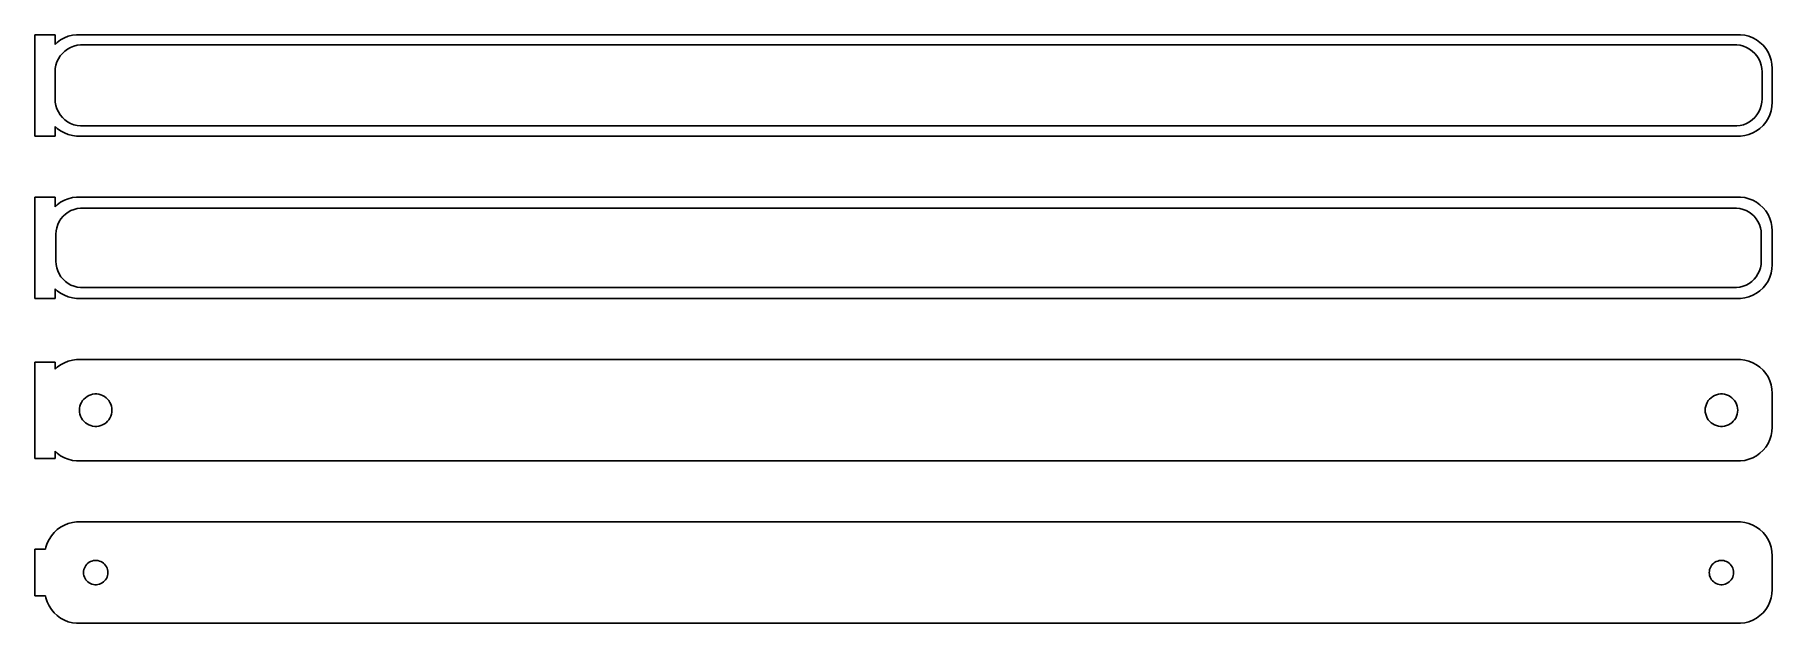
# Model space of a CAD drawing. Header units: metres. Extents: x -129 to 128, y 65 to 151.
import ezdxf

# ---------------------------------------------------------------- set-up
doc = ezdxf.new("R2010")
doc.units = ezdxf.units.M

msp = doc.modelspace()

# ---------------------------------------------------------------- linework, layer by layer
for p, q in [((-126, 151.49), (-129, 151.49)), ((-129, 151.49), (-129, 136.51)), ((-126, 150.059), (-126, 151.49)), ((-123.437, 151.411), (-124.045, 151.255)), ((-122.814, 151.49), (-123.437, 151.411)), ((122.814, 151.49), (-122.814, 151.49)), ((123.437, 151.411), (122.814, 151.49)), ((124.045, 151.255), (123.437, 151.411)), ((-125.687, 150.353), (-126, 150.059)), ((-125.179, 150.722), (-125.687, 150.353)), ((-124.629, 151.024), (-125.179, 150.722)), ((-124.916, 148.738), (-124.55, 149.082)), ((-124.045, 151.255), (-124.629, 151.024)), ((-124.55, 149.082), (-124.143, 149.377)), ((-124.143, 149.377), (-123.703, 149.619)), ((-123.703, 149.619), (-123.236, 149.804)), ((-123.236, 149.804), (-122.75, 149.929)), ((-122.75, 149.929), (-122.251, 149.992)), ((-122.251, 149.992), (122.251, 149.992)), ((122.251, 149.992), (122.75, 149.929)), ((122.75, 149.929), (123.236, 149.804)), ((123.236, 149.804), (123.703, 149.619)), ((123.703, 149.619), (124.143, 149.377)), ((124.629, 151.024), (124.045, 151.255)), ((124.143, 149.377), (124.55, 149.082)), ((124.55, 149.082), (124.916, 148.738)), ((125.179, 150.722), (124.629, 151.024)), ((125.687, 150.353), (125.179, 150.722)), ((126.145, 149.923), (125.687, 150.353)), ((126.545, 149.439), (126.145, 149.923)), ((126.882, 148.909), (126.545, 149.439)), ((127.149, 148.341), (126.882, 148.909)), ((-126, 146), (-125.968, 146.501)), ((-125.968, 146.501), (-125.874, 146.995)), ((-125.874, 146.995), (-125.719, 147.472)), ((-125.719, 147.472), (-125.505, 147.927)), ((-125.505, 147.927), (-125.236, 148.351)), ((-125.236, 148.351), (-124.916, 148.738)), ((124.916, 148.738), (125.236, 148.351)), ((125.236, 148.351), (125.505, 147.927)), ((125.505, 147.927), (125.719, 147.472)), ((125.719, 147.472), (125.874, 146.995)), ((125.874, 146.995), (125.968, 146.501)), ((125.968, 146.501), (126, 146)), ((127.343, 147.743), (127.149, 148.341)), ((127.461, 147.127), (127.343, 147.743)), ((127.5, 146.5), (127.461, 147.127)), ((127.5, 141.5), (127.5, 146.5)), ((-126, 142), (-126, 146)), ((126, 146), (126, 142)), ((-125.968, 141.499), (-126, 142)), ((-125.874, 141.005), (-125.968, 141.499)), ((125.968, 141.499), (125.874, 141.005)), ((126, 142), (125.968, 141.499)), ((127.461, 140.873), (127.5, 141.5)), ((-125.719, 140.528), (-125.874, 141.005)), ((-125.505, 140.073), (-125.719, 140.528)), ((-125.236, 139.649), (-125.505, 140.073)), ((-124.916, 139.262), (-125.236, 139.649)), ((-124.55, 138.918), (-124.916, 139.262)), ((-124.143, 138.623), (-124.55, 138.918)), ((-123.703, 138.381), (-124.143, 138.623)), ((124.143, 138.623), (123.703, 138.381)), ((124.55, 138.918), (124.143, 138.623)), ((124.916, 139.262), (124.55, 138.918)), ((125.236, 139.649), (124.916, 139.262)), ((125.505, 140.073), (125.236, 139.649)), ((125.719, 140.528), (125.505, 140.073)), ((125.874, 141.005), (125.719, 140.528)), ((126.145, 138.077), (126.545, 138.561)), ((126.545, 138.561), (126.882, 139.091)), ((126.882, 139.091), (127.149, 139.659)), ((127.149, 139.659), (127.343, 140.257)), ((127.343, 140.257), (127.461, 140.873)), ((-129, 136.51), (-126, 136.51)), ((-126, 137.941), (-125.687, 137.647)), ((-126, 136.51), (-126, 137.941)), ((-125.687, 137.647), (-125.179, 137.278)), ((-125.179, 137.278), (-124.629, 136.976)), ((-124.629, 136.976), (-124.045, 136.745)), ((-124.045, 136.745), (-123.437, 136.589)), ((-123.236, 138.196), (-123.703, 138.381)), ((-123.437, 136.589), (-122.814, 136.51)), ((-122.75, 138.071), (-123.236, 138.196)), ((-122.814, 136.51), (122.814, 136.51)), ((-122.251, 138.008), (-122.75, 138.071)), ((122.251, 138.008), (-122.251, 138.008)), ((122.75, 138.071), (122.251, 138.008)), ((123.236, 138.196), (122.75, 138.071)), ((122.814, 136.51), (123.437, 136.589)), ((123.703, 138.381), (123.236, 138.196)), ((123.437, 136.589), (124.045, 136.745)), ((124.045, 136.745), (124.629, 136.976)), ((124.629, 136.976), (125.179, 137.278)), ((125.179, 137.278), (125.687, 137.647)), ((125.687, 137.647), (126.145, 138.077)), ((-126, 127.49), (-129, 127.49)), ((-129, 127.49), (-129, 112.51)), ((-126, 126.059), (-126, 127.49)), ((-125.687, 126.353), (-126, 126.059)), ((-125.179, 126.722), (-125.687, 126.353)), ((-124.629, 127.024), (-125.179, 126.722)), ((-124.045, 127.255), (-124.629, 127.024)), ((-123.437, 127.411), (-124.045, 127.255)), ((-122.814, 127.49), (-123.437, 127.411)), ((-123.197, 125.683), (-122.726, 125.804)), ((122.814, 127.49), (-122.814, 127.49)), ((-122.726, 125.804), (-122.243, 125.865)), ((-122.243, 125.865), (122.243, 125.865)), ((122.243, 125.865), (122.726, 125.804)), ((122.726, 125.804), (123.197, 125.683)), ((123.437, 127.411), (122.814, 127.49)), ((124.045, 127.255), (123.437, 127.411)), ((124.629, 127.024), (124.045, 127.255)), ((125.179, 126.722), (124.629, 127.024)), ((125.687, 126.353), (125.179, 126.722)), ((126.145, 125.923), (125.687, 126.353)), ((126.545, 125.439), (126.145, 125.923)), ((-125.751, 122.963), (-125.601, 123.426)), ((-125.601, 123.426), (-125.394, 123.866)), ((-125.394, 123.866), (-125.133, 124.276)), ((-125.133, 124.276), (-124.823, 124.651)), ((-124.823, 124.651), (-124.469, 124.984)), ((-124.469, 124.984), (-124.075, 125.27)), ((-124.075, 125.27), (-123.649, 125.504)), ((-123.649, 125.504), (-123.197, 125.683)), ((123.197, 125.683), (123.649, 125.504)), ((123.649, 125.504), (124.075, 125.27)), ((124.075, 125.27), (124.469, 124.984)), ((124.469, 124.984), (124.823, 124.651)), ((124.823, 124.651), (125.133, 124.276)), ((125.133, 124.276), (125.394, 123.866)), ((125.394, 123.866), (125.601, 123.426)), ((125.601, 123.426), (125.751, 122.963)), ((126.882, 124.909), (126.545, 125.439)), ((127.149, 124.341), (126.882, 124.909)), ((127.343, 123.743), (127.149, 124.341)), ((127.461, 123.127), (127.343, 123.743)), ((127.5, 122.5), (127.461, 123.127)), ((-125.873, 122), (-125.842, 122.485)), ((-125.873, 118), (-125.873, 122)), ((-125.842, 122.485), (-125.751, 122.963)), ((125.751, 122.963), (125.842, 122.485)), ((125.842, 122.485), (125.873, 122)), ((125.873, 122), (125.873, 118)), ((127.5, 117.5), (127.5, 122.5)), ((-125.842, 117.515), (-125.873, 118)), ((125.873, 118), (125.842, 117.515)), ((-125.751, 117.037), (-125.842, 117.515)), ((-125.601, 116.574), (-125.751, 117.037)), ((-125.394, 116.134), (-125.601, 116.574)), ((-125.133, 115.724), (-125.394, 116.134)), ((-124.823, 115.349), (-125.133, 115.724)), ((125.133, 115.724), (124.823, 115.349)), ((125.394, 116.134), (125.133, 115.724)), ((125.601, 116.574), (125.394, 116.134)), ((125.751, 117.037), (125.601, 116.574)), ((125.842, 117.515), (125.751, 117.037)), ((126.882, 115.091), (127.149, 115.659)), ((127.149, 115.659), (127.343, 116.257)), ((127.343, 116.257), (127.461, 116.873)), ((127.461, 116.873), (127.5, 117.5)), ((-126, 113.941), (-125.687, 113.647)), ((-126, 112.51), (-126, 113.941)), ((-125.687, 113.647), (-125.179, 113.278)), ((-125.179, 113.278), (-124.629, 112.976)), ((-124.469, 115.016), (-124.823, 115.349)), ((-124.629, 112.976), (-124.045, 112.745)), ((-124.075, 114.73), (-124.469, 115.016)), ((-123.649, 114.496), (-124.075, 114.73)), ((-123.197, 114.317), (-123.649, 114.496)), ((-122.726, 114.196), (-123.197, 114.317)), ((-122.243, 114.135), (-122.726, 114.196)), ((122.243, 114.135), (-122.243, 114.135)), ((122.726, 114.196), (122.243, 114.135)), ((123.197, 114.317), (122.726, 114.196)), ((123.649, 114.496), (123.197, 114.317)), ((124.075, 114.73), (123.649, 114.496)), ((124.045, 112.745), (124.629, 112.976)), ((124.469, 115.016), (124.075, 114.73)), ((124.823, 115.349), (124.469, 115.016)), ((124.629, 112.976), (125.179, 113.278)), ((125.179, 113.278), (125.687, 113.647)), ((125.687, 113.647), (126.145, 114.077)), ((126.145, 114.077), (126.545, 114.561)), ((126.545, 114.561), (126.882, 115.091)), ((-129, 112.51), (-126, 112.51)), ((-124.045, 112.745), (-123.437, 112.589)), ((-123.437, 112.589), (-122.814, 112.51)), ((-122.814, 112.51), (122.814, 112.51)), ((122.814, 112.51), (123.437, 112.589)), ((123.437, 112.589), (124.045, 112.745)), ((-126, 103.115), (-129, 103.115)), ((-129, 103.115), (-129, 88.8852)), ((-126, 102.059), (-126, 103.115)), ((-125.179, 102.722), (-125.687, 102.353)), ((-124.629, 103.024), (-125.179, 102.722)), ((-124.045, 103.255), (-124.629, 103.024)), ((-123.437, 103.411), (-124.045, 103.255)), ((-122.814, 103.49), (-123.437, 103.411)), ((122.814, 103.49), (-122.814, 103.49)), ((123.437, 103.411), (122.814, 103.49)), ((124.045, 103.255), (123.437, 103.411)), ((124.629, 103.024), (124.045, 103.255)), ((125.179, 102.722), (124.629, 103.024)), ((125.687, 102.353), (125.179, 102.722)), ((-125.687, 102.353), (-126, 102.059)), ((126.145, 101.923), (125.687, 102.353)), ((126.545, 101.439), (126.145, 101.923)), ((126.882, 100.909), (126.545, 101.439)), ((127.149, 100.341), (126.882, 100.909)), ((127.343, 99.7434), (127.149, 100.341)), ((-121.942, 97.4107), (-121.75, 97.6429)), ((-121.75, 97.6429), (-121.53, 97.8492)), ((-121.53, 97.8492), (-121.286, 98.0264)), ((-121.286, 98.0264), (-121.022, 98.1716)), ((-121.022, 98.1716), (-120.742, 98.2825)), ((-120.742, 98.2825), (-120.45, 98.3575)), ((-120.45, 98.3575), (-120.151, 98.3953)), ((-120.151, 98.3953), (-119.849, 98.3953)), ((-119.849, 98.3953), (-119.55, 98.3575)), ((-119.55, 98.3575), (-119.258, 98.2825)), ((-119.258, 98.2825), (-118.978, 98.1716)), ((-118.978, 98.1716), (-118.714, 98.0264)), ((-118.714, 98.0264), (-118.47, 97.8492)), ((-118.47, 97.8492), (-118.25, 97.6429)), ((-118.25, 97.6429), (-118.058, 97.4107)), ((118.058, 97.4107), (118.25, 97.6429)), ((118.25, 97.6429), (118.47, 97.8492)), ((118.47, 97.8492), (118.714, 98.0264)), ((118.714, 98.0264), (118.978, 98.1716)), ((118.978, 98.1716), (119.258, 98.2825)), ((119.258, 98.2825), (119.55, 98.3575)), ((119.55, 98.3575), (119.849, 98.3953)), ((119.849, 98.3953), (120.151, 98.3953)), ((120.151, 98.3953), (120.45, 98.3575)), ((120.45, 98.3575), (120.742, 98.2825)), ((120.742, 98.2825), (121.022, 98.1716)), ((121.022, 98.1716), (121.286, 98.0264)), ((121.286, 98.0264), (121.53, 97.8492)), ((121.53, 97.8492), (121.75, 97.6429)), ((121.75, 97.6429), (121.942, 97.4107)), ((127.461, 99.1267), (127.343, 99.7434)), ((127.5, 98.5), (127.461, 99.1267)), ((127.5, 93.5), (127.5, 98.5)), ((-122.4, 96), (-122.381, 96.3008)), ((-122.381, 95.6992), (-122.4, 96)), ((-122.381, 96.3008), (-122.325, 96.5968)), ((-122.325, 95.4032), (-122.381, 95.6992)), ((-122.325, 96.5968), (-122.231, 96.8835)), ((-122.231, 95.1165), (-122.325, 95.4032)), ((-122.231, 96.8835), (-122.103, 97.1562)), ((-122.103, 94.8438), (-122.231, 95.1165)), ((-122.103, 97.1562), (-121.942, 97.4107)), ((-118.058, 97.4107), (-117.897, 97.1562)), ((-117.897, 97.1562), (-117.769, 96.8835)), ((-117.769, 95.1165), (-117.897, 94.8438)), ((-117.769, 96.8835), (-117.675, 96.5968)), ((-117.675, 95.4032), (-117.769, 95.1165)), ((-117.675, 96.5968), (-117.619, 96.3008)), ((-117.619, 95.6992), (-117.675, 95.4032)), ((-117.619, 96.3008), (-117.6, 96)), ((-117.6, 96), (-117.619, 95.6992)), ((117.6, 96), (117.619, 96.3008)), ((117.619, 95.6992), (117.6, 96)), ((117.619, 96.3008), (117.675, 96.5968)), ((117.675, 95.4032), (117.619, 95.6992)), ((117.675, 96.5968), (117.769, 96.8835)), ((117.769, 95.1165), (117.675, 95.4032)), ((117.769, 96.8835), (117.897, 97.1562)), ((117.897, 94.8438), (117.769, 95.1165)), ((117.897, 97.1562), (118.058, 97.4107)), ((121.942, 97.4107), (122.103, 97.1562)), ((122.103, 97.1562), (122.231, 96.8835)), ((122.231, 95.1165), (122.103, 94.8438)), ((122.231, 96.8835), (122.325, 96.5968)), ((122.325, 95.4032), (122.231, 95.1165)), ((122.325, 96.5968), (122.381, 96.3008)), ((122.381, 95.6992), (122.325, 95.4032)), ((122.381, 96.3008), (122.4, 96)), ((122.4, 96), (122.381, 95.6992)), ((-121.942, 94.5893), (-122.103, 94.8438)), ((-121.75, 94.3571), (-121.942, 94.5893)), ((-121.53, 94.1508), (-121.75, 94.3571)), ((-121.286, 93.9736), (-121.53, 94.1508)), ((-121.022, 93.8284), (-121.286, 93.9736)), ((-120.742, 93.7175), (-121.022, 93.8284)), ((-120.45, 93.6425), (-120.742, 93.7175)), ((-120.151, 93.6047), (-120.45, 93.6425)), ((-119.849, 93.6047), (-120.151, 93.6047)), ((-119.55, 93.6425), (-119.849, 93.6047)), ((-119.258, 93.7175), (-119.55, 93.6425)), ((-118.978, 93.8284), (-119.258, 93.7175)), ((-118.714, 93.9736), (-118.978, 93.8284)), ((-118.47, 94.1508), (-118.714, 93.9736)), ((-118.25, 94.3571), (-118.47, 94.1508)), ((-118.058, 94.5893), (-118.25, 94.3571)), ((-117.897, 94.8438), (-118.058, 94.5893)), ((118.058, 94.5893), (117.897, 94.8438)), ((118.25, 94.3571), (118.058, 94.5893)), ((118.47, 94.1508), (118.25, 94.3571)), ((118.714, 93.9736), (118.47, 94.1508)), ((118.978, 93.8284), (118.714, 93.9736)), ((119.258, 93.7175), (118.978, 93.8284)), ((119.55, 93.6425), (119.258, 93.7175)), ((119.849, 93.6047), (119.55, 93.6425)), ((120.151, 93.6047), (119.849, 93.6047)), ((120.45, 93.6425), (120.151, 93.6047)), ((120.742, 93.7175), (120.45, 93.6425)), ((121.022, 93.8284), (120.742, 93.7175)), ((121.286, 93.9736), (121.022, 93.8284)), ((121.53, 94.1508), (121.286, 93.9736)), ((121.75, 94.3571), (121.53, 94.1508)), ((121.942, 94.5893), (121.75, 94.3571)), ((122.103, 94.8438), (121.942, 94.5893)), ((127.343, 92.2566), (127.461, 92.8733)), ((127.461, 92.8733), (127.5, 93.5)), ((-126, 88.8852), (-126, 89.9413)), ((-126, 89.9413), (-125.687, 89.6474)), ((125.687, 89.6474), (126.145, 90.0773)), ((126.145, 90.0773), (126.545, 90.5611)), ((126.545, 90.5611), (126.882, 91.0912)), ((126.882, 91.0912), (127.149, 91.6594)), ((127.149, 91.6594), (127.343, 92.2566)), ((-129, 88.8852), (-126, 88.8852)), ((-125.687, 89.6474), (-125.179, 89.2784)), ((-125.179, 89.2784), (-124.629, 88.9759)), ((-124.629, 88.9759), (-124.045, 88.7447)), ((-124.045, 88.7447), (-123.437, 88.5886)), ((-123.437, 88.5886), (-122.814, 88.5099)), ((-122.814, 88.5099), (122.814, 88.5099)), ((122.814, 88.5099), (123.437, 88.5886)), ((123.437, 88.5886), (124.045, 88.7447)), ((124.045, 88.7447), (124.629, 88.9759)), ((124.629, 88.9759), (125.179, 89.2784)), ((125.179, 89.2784), (125.687, 89.6474)), ((-126.545, 77.4389), (-126.882, 76.9088)), ((-126.145, 77.9227), (-126.545, 77.4389)), ((-125.687, 78.3526), (-126.145, 77.9227)), ((-125.179, 78.7216), (-125.687, 78.3526)), ((-124.629, 79.0241), (-125.179, 78.7216)), ((-124.045, 79.2553), (-124.629, 79.0241)), ((-123.437, 79.4114), (-124.045, 79.2553)), ((-122.814, 79.4901), (-123.437, 79.4114)), ((122.814, 79.4901), (-122.814, 79.4901)), ((123.437, 79.4114), (122.814, 79.4901)), ((124.045, 79.2553), (123.437, 79.4114)), ((124.629, 79.0241), (124.045, 79.2553)), ((125.179, 78.7216), (124.629, 79.0241)), ((125.687, 78.3526), (125.179, 78.7216)), ((126.145, 77.9227), (125.687, 78.3526)), ((126.545, 77.4389), (126.145, 77.9227)), ((126.882, 76.9088), (126.545, 77.4389)), ((-127.4, 75.4442), (-129, 75.4442)), ((-129, 75.4442), (-129, 68.5558)), ((-127.343, 75.7434), (-127.4, 75.4442)), ((-127.149, 76.3406), (-127.343, 75.7434)), ((-126.882, 76.9088), (-127.149, 76.3406)), ((127.149, 76.3406), (126.882, 76.9088)), ((127.343, 75.7434), (127.149, 76.3406)), ((127.461, 75.1267), (127.343, 75.7434)), ((127.5, 74.5), (127.461, 75.1267)), ((127.5, 69.5), (127.5, 74.5)), ((-121.8, 72), (-121.786, 72.2256)), ((-121.786, 71.7744), (-121.8, 72)), ((-121.786, 72.2256), (-121.743, 72.4476)), ((-121.743, 72.4476), (-121.674, 72.6626)), ((-121.674, 72.6626), (-121.577, 72.8671)), ((-121.577, 72.8671), (-121.456, 73.058)), ((-121.456, 73.058), (-121.312, 73.2322)), ((-121.312, 73.2322), (-121.147, 73.3869)), ((-121.147, 73.3869), (-120.964, 73.5198)), ((-120.964, 73.5198), (-120.766, 73.6287)), ((-120.766, 73.6287), (-120.556, 73.7119)), ((-120.556, 73.7119), (-120.337, 73.7681)), ((-120.337, 73.7681), (-120.113, 73.7964)), ((-120.113, 73.7964), (-119.887, 73.7964)), ((-119.887, 73.7964), (-119.663, 73.7681)), ((-119.663, 73.7681), (-119.444, 73.7119)), ((-119.444, 73.7119), (-119.234, 73.6287)), ((-119.234, 73.6287), (-119.036, 73.5198)), ((-119.036, 73.5198), (-118.853, 73.3869)), ((-118.853, 73.3869), (-118.688, 73.2322)), ((-118.688, 73.2322), (-118.544, 73.058)), ((-118.544, 73.058), (-118.423, 72.8671)), ((-118.423, 72.8671), (-118.326, 72.6626)), ((-118.326, 72.6626), (-118.257, 72.4476)), ((-118.257, 72.4476), (-118.214, 72.2256)), ((-118.214, 72.2256), (-118.2, 72)), ((-118.2, 72), (-118.214, 71.7744)), ((118.2, 72), (118.214, 72.2256)), ((118.214, 71.7744), (118.2, 72)), ((118.214, 72.2256), (118.257, 72.4476)), ((118.257, 72.4476), (118.326, 72.6626)), ((118.326, 72.6626), (118.423, 72.8671)), ((118.423, 72.8671), (118.544, 73.058)), ((118.544, 73.058), (118.688, 73.2322)), ((118.688, 73.2322), (118.853, 73.3869)), ((118.853, 73.3869), (119.036, 73.5198)), ((119.036, 73.5198), (119.234, 73.6287)), ((119.234, 73.6287), (119.444, 73.7119)), ((119.444, 73.7119), (119.663, 73.7681)), ((119.663, 73.7681), (119.887, 73.7964)), ((119.887, 73.7964), (120.113, 73.7964)), ((120.113, 73.7964), (120.337, 73.7681)), ((120.337, 73.7681), (120.556, 73.7119)), ((120.556, 73.7119), (120.766, 73.6287)), ((120.766, 73.6287), (120.964, 73.5198)), ((120.964, 73.5198), (121.147, 73.3869)), ((121.147, 73.3869), (121.312, 73.2322)), ((121.312, 73.2322), (121.456, 73.058)), ((121.456, 73.058), (121.577, 72.8671)), ((121.577, 72.8671), (121.674, 72.6626)), ((121.674, 72.6626), (121.743, 72.4476)), ((121.743, 72.4476), (121.786, 72.2256)), ((121.786, 72.2256), (121.8, 72)), ((121.8, 72), (121.786, 71.7744)), ((-121.743, 71.5524), (-121.786, 71.7744)), ((-121.674, 71.3374), (-121.743, 71.5524)), ((-121.577, 71.1329), (-121.674, 71.3374)), ((-121.456, 70.942), (-121.577, 71.1329)), ((-121.312, 70.7678), (-121.456, 70.942)), ((-121.147, 70.6131), (-121.312, 70.7678)), ((-120.964, 70.4802), (-121.147, 70.6131)), ((-120.766, 70.3713), (-120.964, 70.4802)), ((-120.556, 70.2881), (-120.766, 70.3713)), ((-120.337, 70.2319), (-120.556, 70.2881)), ((-120.113, 70.2036), (-120.337, 70.2319)), ((-119.887, 70.2036), (-120.113, 70.2036)), ((-119.663, 70.2319), (-119.887, 70.2036)), ((-119.444, 70.2881), (-119.663, 70.2319)), ((-119.234, 70.3713), (-119.444, 70.2881)), ((-119.036, 70.4802), (-119.234, 70.3713)), ((-118.853, 70.6131), (-119.036, 70.4802)), ((-118.688, 70.7678), (-118.853, 70.6131)), ((-118.544, 70.942), (-118.688, 70.7678)), ((-118.423, 71.1329), (-118.544, 70.942)), ((-118.326, 71.3374), (-118.423, 71.1329)), ((-118.257, 71.5524), (-118.326, 71.3374)), ((-118.214, 71.7744), (-118.257, 71.5524)), ((118.257, 71.5524), (118.214, 71.7744)), ((118.326, 71.3374), (118.257, 71.5524)), ((118.423, 71.1329), (118.326, 71.3374)), ((118.544, 70.942), (118.423, 71.1329)), ((118.688, 70.7678), (118.544, 70.942)), ((118.853, 70.6131), (118.688, 70.7678)), ((119.036, 70.4802), (118.853, 70.6131)), ((119.234, 70.3713), (119.036, 70.4802)), ((119.444, 70.2881), (119.234, 70.3713)), ((119.663, 70.2319), (119.444, 70.2881)), ((119.887, 70.2036), (119.663, 70.2319)), ((120.113, 70.2036), (119.887, 70.2036)), ((120.337, 70.2319), (120.113, 70.2036)), ((120.556, 70.2881), (120.337, 70.2319)), ((120.766, 70.3713), (120.556, 70.2881)), ((120.964, 70.4802), (120.766, 70.3713)), ((121.147, 70.6131), (120.964, 70.4802)), ((121.312, 70.7678), (121.147, 70.6131)), ((121.456, 70.942), (121.312, 70.7678)), ((121.577, 71.1329), (121.456, 70.942)), ((121.674, 71.3374), (121.577, 71.1329)), ((121.743, 71.5524), (121.674, 71.3374)), ((121.786, 71.7744), (121.743, 71.5524)), ((127.461, 68.8733), (127.5, 69.5)), ((-129, 68.5558), (-127.4, 68.5558)), ((-127.4, 68.5558), (-127.343, 68.2566)), ((-127.343, 68.2566), (-127.149, 67.6594)), ((-127.149, 67.6594), (-126.882, 67.0912)), ((-126.882, 67.0912), (-126.545, 66.5611)), ((126.545, 66.5611), (126.882, 67.0912)), ((126.882, 67.0912), (127.149, 67.6594)), ((127.149, 67.6594), (127.343, 68.2566)), ((127.343, 68.2566), (127.461, 68.8733)), ((-126.545, 66.5611), (-126.145, 66.0773)), ((-126.145, 66.0773), (-125.687, 65.6474)), ((-125.687, 65.6474), (-125.179, 65.2784)), ((-125.179, 65.2784), (-124.629, 64.9759)), ((-124.629, 64.9759), (-124.045, 64.7447)), ((-124.045, 64.7447), (-123.437, 64.5886)), ((-123.437, 64.5886), (-122.814, 64.5099)), ((-122.814, 64.5099), (122.814, 64.5099)), ((122.814, 64.5099), (123.437, 64.5886)), ((123.437, 64.5886), (124.045, 64.7447)), ((124.045, 64.7447), (124.629, 64.9759)), ((124.629, 64.9759), (125.179, 65.2784)), ((125.179, 65.2784), (125.687, 65.6474)), ((125.687, 65.6474), (126.145, 66.0773)), ((126.145, 66.0773), (126.545, 66.5611))]:
    msp.add_line(p, q)

doc.saveas('drawing.dxf')
